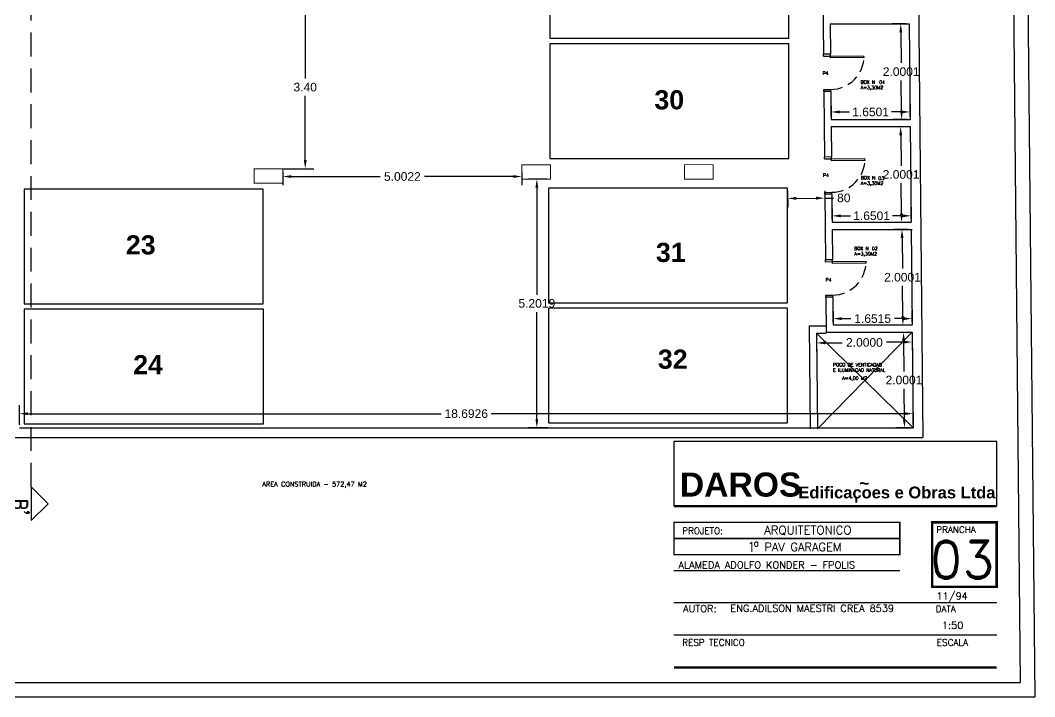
# Model space of a CAD drawing. Header units: millimetres. Extents: x 2200 to 2403, y 2380 to 2511.
# Drawn here: x 2262.62 to 2283.84, y 2420.91 to 2435.06 of the extents above; entities that cross this region are included whole.
import ezdxf

# ---------------------------------------------------------------- set-up
doc = ezdxf.new("R2010")
doc.units = ezdxf.units.MM
doc.linetypes.add('DASHED', pattern=[0.75, 0.5, -0.25])
doc.linetypes.add('HIDDEN', pattern=[0.375, 0.25, -0.125])
doc.styles.add('ROMAND', font='romand', dxfattribs={"height": 0.1})
doc.styles.add('SANSSERIFBOLD', font='sasb____.pfb', dxfattribs={"height": 0.4})
doc.styles.get("Standard").update_dxf_attribs({"font": 'arial.ttf'})
doc.dimstyles.get("Standard").update_dxf_attribs({"dimtxt": 0.18, "dimasz": 0.18, "dimexe": 0.18, "dimexo": 0.0625, "dimgap": 0.09, "dimtad": 0, "dimtih": 1, "dimtoh": 1, "dimdec": 4, "dimzin": 0, "dimdsep": 46, "dimtxsty": 'Standard', "dimcen": 0.09, "dimadec": 0, "dimazin": 0, "dimtfac": 1, "dimtdec": 4, "dimtofl": 0, "dimtmove": 0, "dimatfit": 3, "dimfxl": 1, "dimtolj": 1, "dimtzin": 0, "dimarcsym": 0})

# ---------------------------------------------------------------- blocks, each defined once
blk = doc.blocks.new('P70E')
at = {"color": 1}
for p, q in [((0, 0.78), (0, 0.74)), ((0.15, 0.74), (0, 0.74)), ((0.15, 0.78), (0.15, 0.74)), ((-0.7, 0.08), (0, 0.08)), ((-0.7, 0.08), (-0.7, 0.04)), ((0, 0.04), (-0.7, 0.04)), ((0, 0.08), (0, 0.04)), ((0.15, 0.04), (0, 0.04)), ((0, 0.04), (0, 0)), ((0.15, 0.04), (0.15, 0))]:
    blk.add_line(p, q, dxfattribs=at)
at = {"color": 1, "linetype": 'HIDDEN'}
blk.add_arc((0, 0.04), 0.7, 90, 180, dxfattribs=at)
blk = doc.blocks.new('*D120')
at = {"color": 0, "lineweight": -2, "transparency": 16777216}
for p, q in [((2281.277, 2428.473), (2281.28, 2428.15)), ((2279.277, 2428.454), (2279.28, 2428.13)), ((2279.459, 2428.312), (2279.814, 2428.315)), ((2281.099, 2428.328), (2280.743, 2428.324))]:
    blk.add_line(p, q, dxfattribs=at)
at = {"color": 0, "transparency": 16777216}
for points in [[(2279.458, 2428.342), (2279.459, 2428.282), (2279.279, 2428.31)], [(2281.098, 2428.358), (2281.099, 2428.298), (2281.279, 2428.33)]]:
    blk.add_solid(points, dxfattribs=at)
at = {"layer": 'DEFPOINTS', "color": 0, "transparency": 16777216}
for p in [(2279.277, 2428.516), (2281.277, 2428.536), (2281.279, 2428.33)]:
    blk.add_point(p, dxfattribs=at)
at = {"color": 0, "transparency": 16777216, "insert": (2280.279, 2428.32), "char_height": 0.18, "attachment_point": 5}
blk.add_mtext('\\A1;2.0000', dxfattribs=at)
blk = doc.blocks.new('*D122')
at = {"color": 0, "lineweight": -2, "transparency": 16777216}
for p, q in [((2278.671, 2431.485), (2278.675, 2431.153)), ((2279.448, 2431.493), (2279.451, 2431.16)), ((2278.853, 2431.335), (2279.269, 2431.339)), ((2279.449, 2431.34), (2279.629, 2431.342))]:
    blk.add_line(p, q, dxfattribs=at)
at = {"color": 0, "transparency": 16777216}
for points in [[(2278.853, 2431.365), (2278.853, 2431.305), (2278.673, 2431.333)], [(2279.269, 2431.369), (2279.269, 2431.309), (2279.449, 2431.34)]]:
    blk.add_solid(points, dxfattribs=at)
at = {"layer": 'DEFPOINTS', "color": 0, "transparency": 16777216}
for p in [(2278.671, 2431.548), (2279.447, 2431.555), (2279.449, 2431.34)]:
    blk.add_point(p, dxfattribs=at)
at = {"color": 0, "transparency": 16777216, "insert": (2279.848, 2431.342), "char_height": 0.18, "attachment_point": 5}
blk.add_mtext('\\A1;80', dxfattribs=at)
blk = doc.blocks.new('*D83')
at = {"color": 0, "lineweight": -2, "transparency": 16777216}
for p, q in [((2273.653, 2431.738), (2273.247, 2431.738)), ((2273.427, 2431.558), (2273.427, 2429.319)), ((2273.427, 2426.716), (2273.427, 2428.955)), ((2273.653, 2426.536), (2273.247, 2426.536))]:
    blk.add_line(p, q, dxfattribs=at)
at = {"color": 0, "transparency": 16777216}
for points in [[(2273.397, 2431.558), (2273.457, 2431.558), (2273.427, 2431.738)], [(2273.397, 2426.716), (2273.457, 2426.716), (2273.427, 2426.536)]]:
    blk.add_solid(points, dxfattribs=at)
at = {"layer": 'DEFPOINTS', "color": 0, "transparency": 16777216}
for p in [(2273.715, 2431.738), (2273.427, 2426.536), (2273.715, 2426.536)]:
    blk.add_point(p, dxfattribs=at)
at = {"color": 0, "transparency": 16777216, "insert": (2273.427, 2429.137), "char_height": 0.18, "attachment_point": 5}
blk.add_mtext('\\A1;5.2019', dxfattribs=at)
blk = doc.blocks.new('*D84')
at = {"color": 0, "lineweight": -2, "transparency": 16777216}
for p, q in [((2262.603, 2426.598), (2262.603, 2427.011)), ((2281.296, 2426.598), (2281.296, 2427.011)), ((2262.783, 2426.831), (2271.425, 2426.831)), ((2281.116, 2426.831), (2272.475, 2426.831))]:
    blk.add_line(p, q, dxfattribs=at)
at = {"color": 0, "transparency": 16777216}
for points in [[(2262.783, 2426.861), (2262.783, 2426.801), (2262.603, 2426.831)], [(2281.116, 2426.861), (2281.116, 2426.801), (2281.296, 2426.831)]]:
    blk.add_solid(points, dxfattribs=at)
at = {"layer": 'DEFPOINTS', "color": 0, "transparency": 16777216}
for p in [(2281.296, 2426.831), (2262.603, 2426.536), (2281.296, 2426.536)]:
    blk.add_point(p, dxfattribs=at)
at = {"color": 0, "transparency": 16777216, "insert": (2271.95, 2426.831), "char_height": 0.18, "attachment_point": 5}
blk.add_mtext('\\A1;18.6926', dxfattribs=at)
blk = doc.blocks.new('*D85')
at = {"color": 0, "lineweight": -2, "transparency": 16777216}
for p, q in [((2279.604, 2430.898), (2279.604, 2431.149)), ((2281.254, 2430.898), (2281.254, 2431.149)), ((2279.784, 2430.969), (2279.991, 2430.969)), ((2281.074, 2430.969), (2280.867, 2430.969))]:
    blk.add_line(p, q, dxfattribs=at)
at = {"color": 0, "transparency": 16777216}
for points in [[(2279.784, 2430.999), (2279.784, 2430.939), (2279.604, 2430.969)], [(2281.074, 2430.999), (2281.074, 2430.939), (2281.254, 2430.969)]]:
    blk.add_solid(points, dxfattribs=at)
at = {"layer": 'DEFPOINTS', "color": 0, "transparency": 16777216}
for p in [(2279.604, 2430.836), (2281.254, 2430.969), (2281.254, 2430.836)]:
    blk.add_point(p, dxfattribs=at)
at = {"color": 0, "transparency": 16777216, "insert": (2280.429, 2430.969), "char_height": 0.18, "attachment_point": 5}
blk.add_mtext('\\A1;1.6501', dxfattribs=at)
blk = doc.blocks.new('*D86')
at = {"color": 0, "lineweight": -2, "transparency": 16777216}
for p, q in [((2281.172, 2432.835), (2280.857, 2432.832)), ((2281.038, 2432.654), (2281.045, 2432.016)), ((2281.054, 2431.014), (2281.048, 2431.652)), ((2281.192, 2430.835), (2280.876, 2430.832))]:
    blk.add_line(p, q, dxfattribs=at)
at = {"color": 0, "transparency": 16777216}
for points in [[(2281.068, 2432.654), (2281.008, 2432.654), (2281.037, 2432.834)], [(2281.084, 2431.014), (2281.024, 2431.014), (2281.056, 2430.834)]]:
    blk.add_solid(points, dxfattribs=at)
at = {"layer": 'DEFPOINTS', "color": 0, "transparency": 16777216}
for p in [(2281.037, 2432.834), (2281.234, 2432.836), (2281.254, 2430.836)]:
    blk.add_point(p, dxfattribs=at)
at = {"color": 0, "transparency": 16777216, "insert": (2281.046, 2431.834), "char_height": 0.18, "attachment_point": 5}
blk.add_mtext('\\A1;2.0001', dxfattribs=at)
blk = doc.blocks.new('*D87')
at = {"color": 0, "lineweight": -2, "transparency": 16777216}
for p, q in [((2281.193, 2430.685), (2280.885, 2430.682)), ((2281.067, 2430.504), (2281.073, 2429.866)), ((2281.083, 2428.864), (2281.077, 2429.502)), ((2281.213, 2428.685), (2280.905, 2428.682))]:
    blk.add_line(p, q, dxfattribs=at)
at = {"color": 0, "transparency": 16777216}
for points in [[(2281.097, 2430.504), (2281.037, 2430.504), (2281.065, 2430.684)], [(2281.113, 2428.864), (2281.053, 2428.864), (2281.085, 2428.684)]]:
    blk.add_solid(points, dxfattribs=at)
at = {"layer": 'DEFPOINTS', "color": 0, "transparency": 16777216}
for p in [(2281.065, 2430.684), (2281.255, 2430.686), (2281.275, 2428.686)]:
    blk.add_point(p, dxfattribs=at)
at = {"color": 0, "transparency": 16777216, "insert": (2281.075, 2429.684), "char_height": 0.18, "attachment_point": 5}
blk.add_mtext('\\A1;2.0001', dxfattribs=at)
blk = doc.blocks.new('*D88')
at = {"color": 0, "lineweight": -2, "transparency": 16777216}
for p, q in [((2281.214, 2428.535), (2280.917, 2428.532)), ((2281.098, 2428.354), (2281.105, 2427.716)), ((2281.114, 2426.714), (2281.108, 2427.352)), ((2281.234, 2426.535), (2280.936, 2426.532))]:
    blk.add_line(p, q, dxfattribs=at)
at = {"color": 0, "transparency": 16777216}
for points in [[(2281.128, 2428.354), (2281.068, 2428.354), (2281.097, 2428.534)], [(2281.144, 2426.714), (2281.084, 2426.714), (2281.116, 2426.534)]]:
    blk.add_solid(points, dxfattribs=at)
at = {"layer": 'DEFPOINTS', "color": 0, "transparency": 16777216}
for p in [(2281.277, 2428.536), (2281.116, 2426.534), (2281.296, 2426.536)]:
    blk.add_point(p, dxfattribs=at)
at = {"color": 0, "transparency": 16777216, "insert": (2281.106, 2427.534), "char_height": 0.18, "attachment_point": 5}
blk.add_mtext('\\A1;2.0001', dxfattribs=at)
blk = doc.blocks.new('*D89')
at = {"color": 0, "lineweight": -2, "transparency": 16777216}
for p, q in [((2279.625, 2428.748), (2279.625, 2428.999)), ((2281.277, 2428.748), (2281.277, 2428.999)), ((2279.805, 2428.819), (2279.995, 2428.819)), ((2281.097, 2428.819), (2280.907, 2428.819))]:
    blk.add_line(p, q, dxfattribs=at)
at = {"color": 0, "transparency": 16777216}
for points in [[(2279.805, 2428.849), (2279.805, 2428.789), (2279.625, 2428.819)], [(2281.097, 2428.849), (2281.097, 2428.789), (2281.277, 2428.819)]]:
    blk.add_solid(points, dxfattribs=at)
at = {"layer": 'DEFPOINTS', "color": 0, "transparency": 16777216}
for p in [(2279.625, 2428.686), (2281.277, 2428.819), (2281.277, 2428.686)]:
    blk.add_point(p, dxfattribs=at)
at = {"color": 0, "transparency": 16777216, "insert": (2280.451, 2428.819), "char_height": 0.18, "attachment_point": 5}
blk.add_mtext('\\A1;1.6515', dxfattribs=at)
blk = doc.blocks.new('*D90')
at = {"color": 0, "lineweight": -2, "transparency": 16777216}
for p, q in [((2279.583, 2433.048), (2279.583, 2433.322)), ((2279.763, 2433.142), (2279.97, 2433.142)), ((2281.053, 2433.142), (2280.846, 2433.142)), ((2281.233, 2433.048), (2281.233, 2433.322))]:
    blk.add_line(p, q, dxfattribs=at)
at = {"color": 0, "transparency": 16777216}
for points in [[(2279.763, 2433.172), (2279.763, 2433.112), (2279.583, 2433.142)], [(2281.053, 2433.172), (2281.053, 2433.112), (2281.233, 2433.142)]]:
    blk.add_solid(points, dxfattribs=at)
at = {"layer": 'DEFPOINTS', "color": 0, "transparency": 16777216}
for p in [(2281.233, 2433.142), (2279.583, 2432.986), (2281.233, 2432.986)]:
    blk.add_point(p, dxfattribs=at)
at = {"color": 0, "transparency": 16777216, "insert": (2280.408, 2433.142), "char_height": 0.18, "attachment_point": 5}
blk.add_mtext('\\A1;1.6501', dxfattribs=at)
blk = doc.blocks.new('*D93')
at = {"color": 0, "lineweight": -2, "transparency": 16777216}
for p, q in [((2281.151, 2434.985), (2280.858, 2434.982)), ((2281.04, 2434.804), (2281.046, 2434.166)), ((2281.056, 2433.164), (2281.05, 2433.802)), ((2281.171, 2432.985), (2280.878, 2432.982))]:
    blk.add_line(p, q, dxfattribs=at)
at = {"color": 0, "transparency": 16777216}
for points in [[(2281.07, 2434.804), (2281.01, 2434.804), (2281.038, 2434.984)], [(2281.086, 2433.164), (2281.026, 2433.164), (2281.058, 2432.984)]]:
    blk.add_solid(points, dxfattribs=at)
at = {"layer": 'DEFPOINTS', "color": 0, "transparency": 16777216}
for p in [(2281.038, 2434.984), (2281.213, 2434.986), (2281.233, 2432.986)]:
    blk.add_point(p, dxfattribs=at)
at = {"color": 0, "transparency": 16777216, "insert": (2281.048, 2433.984), "char_height": 0.18, "attachment_point": 5}
blk.add_mtext('\\A1;2.0001', dxfattribs=at)
blk = doc.blocks.new('*D128')
at = {"color": 0, "lineweight": -2, "transparency": 16777216}
for p, q in [((2268.113, 2431.892), (2268.113, 2431.611)), ((2273.115, 2431.892), (2273.115, 2431.611)), ((2268.293, 2431.791), (2270.152, 2431.791)), ((2272.935, 2431.791), (2271.077, 2431.791))]:
    blk.add_line(p, q, dxfattribs=at)
at = {"color": 0, "transparency": 16777216}
for points in [[(2268.293, 2431.821), (2268.293, 2431.761), (2268.113, 2431.791)], [(2272.935, 2431.821), (2272.935, 2431.761), (2273.115, 2431.791)]]:
    blk.add_solid(points, dxfattribs=at)
at = {"layer": 'DEFPOINTS', "color": 0, "transparency": 16777216}
for p in [(2268.113, 2431.954), (2273.115, 2431.954), (2273.115, 2431.791)]:
    blk.add_point(p, dxfattribs=at)
at = {"color": 0, "transparency": 16777216, "insert": (2270.614, 2431.791), "char_height": 0.18, "attachment_point": 5}
blk.add_mtext('\\A1;5.0022', dxfattribs=at)
blk = doc.blocks.new('*D129')
at = {"color": 0, "lineweight": -2, "transparency": 16777216}
for p, q in [((2268.129, 2435.366), (2268.762, 2435.366)), ((2268.582, 2435.186), (2268.582, 2433.842)), ((2268.582, 2432.134), (2268.582, 2433.478)), ((2268.129, 2431.954), (2268.762, 2431.954))]:
    blk.add_line(p, q, dxfattribs=at)
at = {"color": 0, "transparency": 16777216}
for points in [[(2268.552, 2435.186), (2268.612, 2435.186), (2268.582, 2435.366)], [(2268.552, 2432.134), (2268.612, 2432.134), (2268.582, 2431.954)]]:
    blk.add_solid(points, dxfattribs=at)
at = {"layer": 'DEFPOINTS', "color": 0, "transparency": 16777216}
for p in [(2268.066, 2435.366), (2268.066, 2431.954), (2268.582, 2431.954)]:
    blk.add_point(p, dxfattribs=at)
at = {"color": 0, "transparency": 16777216, "insert": (2268.582, 2433.66), "char_height": 0.18, "attachment_point": 5}
blk.add_mtext('\\A1;3.40', dxfattribs=at)

msp = doc.modelspace()

# ---------------------------------------------------------------- linework, layer by layer
at = {"color": 1}
for p, q in [((2283.55821, 2449.8284), (2283.84085, 2420.91086)), ((2273.69547, 2437.08188), (2273.69547, 2434.68188)), ((2278.69547, 2434.68188), (2278.69547, 2437.08188)), ((2273.69547, 2434.68188), (2278.69547, 2434.68188)), ((2273.6962, 2434.57016), (2273.6962, 2432.17016)), ((2278.6962, 2434.57016), (2273.6962, 2434.57016)), ((2278.6962, 2432.17016), (2278.6962, 2434.57016)), ((2273.6962, 2432.17016), (2278.6962, 2432.17016)), ((2262.7058, 2431.52731), (2262.7058, 2429.12731)), ((2267.7058, 2431.52731), (2262.7058, 2431.52731)), ((2267.7058, 2429.12731), (2267.7058, 2431.52731)), ((2278.67088, 2431.54776), (2273.67088, 2431.54776)), ((2273.67088, 2431.54776), (2273.67088, 2429.14776)), ((2278.67088, 2429.14776), (2278.67088, 2431.54776)), ((2262.7058, 2429.12731), (2267.7058, 2429.12731)), ((2273.67088, 2429.14776), (2278.67088, 2429.14776)), ((2262.70654, 2429.01559), (2262.70654, 2426.61559)), ((2267.70654, 2429.01559), (2262.70654, 2429.01559)), ((2267.70654, 2426.61559), (2267.70654, 2429.01559)), ((2273.67161, 2429.03604), (2273.67161, 2426.63604)), ((2278.67161, 2429.03604), (2273.67161, 2429.03604)), ((2278.67161, 2426.63604), (2278.67161, 2429.03604)), ((2262.70654, 2426.61559), (2267.70654, 2426.61559)), ((2273.67161, 2426.63604), (2278.67161, 2426.63604)), ((2245.01863, 2420.91086), (2283.84085, 2420.91086))]:
    msp.add_line(p, q, dxfattribs=at)
for p, q in [((2283.26114, 2449.52741), (2283.53791, 2421.21086)), ((2281.28301, 2448.33403), (2281.49803, 2426.33587)), ((2281.28301, 2448.33403), (2281.49803, 2426.33587)), ((2279.40622, 2435.71942), (2279.41961, 2434.34938)), ((2279.56339, 2434.98587), (2279.5696, 2434.35085)), ((2279.56339, 2434.98587), (2281.21347, 2434.98587)), ((2281.21347, 2434.98587), (2281.23302, 2432.98587)), ((2279.5696, 2434.35085), (2279.41961, 2434.34938)), ((2279.57722, 2433.57088), (2279.42723, 2433.56942)), ((2279.42723, 2433.56942), (2279.44062, 2432.19938)), ((2279.57722, 2433.57088), (2279.58294, 2432.98587)), ((2279.58294, 2432.98587), (2281.23302, 2432.98587)), ((2279.58441, 2432.83587), (2279.59061, 2432.20085)), ((2279.58441, 2432.83587), (2281.23449, 2432.83587)), ((2281.23449, 2432.83587), (2281.25403, 2430.83587)), ((2279.59061, 2432.20085), (2279.44062, 2432.19938)), ((2279.59824, 2431.42088), (2279.44824, 2431.41942)), ((2279.44824, 2431.41942), (2279.46163, 2430.04938)), ((2279.59824, 2431.42088), (2279.60395, 2430.83587)), ((2279.60395, 2430.83587), (2281.25403, 2430.83587)), ((2279.60542, 2430.68587), (2279.61163, 2430.05085)), ((2279.60542, 2430.68587), (2281.27651, 2430.68587)), ((2281.2555, 2430.68587), (2281.27505, 2428.68587)), ((2279.61163, 2430.05085), (2279.46163, 2430.04938)), ((2279.61925, 2429.27088), (2279.46926, 2429.26942)), ((2279.46926, 2429.26942), (2279.47643, 2428.53587)), ((2279.61925, 2429.27088), (2279.62497, 2428.68587)), ((2279.62497, 2428.68587), (2281.27651, 2428.68587)), ((2279.47643, 2428.53587), (2281.27651, 2428.53587)), ((2281.27651, 2428.53587), (2281.29606, 2426.53587)), ((2262.60349, 2426.53587), (2281.29606, 2426.53587)), ((2254.96168, 2426.33587), (2281.49803, 2426.33587)), ((2262.85218, 2425.30188), (2263.20574, 2424.94833)), ((2262.85218, 2425.30188), (2262.85218, 2424.59478)), ((2263.20574, 2424.94833), (2262.85218, 2424.59478)), ((2245.61863, 2421.21086), (2283.53791, 2421.21086))]:
    msp.add_line(p, q)
at = {"linetype": 'DASHED'}
msp.add_line((2262.85218, 2425.30188), (2262.85218, 2448.64429), dxfattribs=at)
at = {"color": 3, "linetype": 'Continuous'}
for p, q in [((2279.12515, 2428.66484), (2279.47513, 2428.66827)), ((2279.12515, 2428.66484), (2279.14617, 2426.51485)), ((2279.27661, 2428.51632), (2279.4766, 2428.51827)), ((2279.27661, 2428.51632), (2279.29616, 2426.51632))]:
    msp.add_line(p, q, dxfattribs=at)
at = {"color": 4}
for p, q in [((2279.27661, 2428.51632), (2281.29606, 2426.53587)), ((2279.29616, 2426.51632), (2281.27651, 2428.53587)), ((2283.04515, 2426.24609), (2276.29515, 2426.24609)), ((2276.29515, 2426.24609), (2276.29515, 2424.89609)), ((2283.04515, 2424.89609), (2283.04515, 2426.24609)), ((2281.02015, 2423.54609), (2276.29515, 2423.54609)), ((2283.04515, 2422.87109), (2276.29515, 2422.87109)), ((2283.04515, 2422.19609), (2276.29515, 2422.19609))]:
    msp.add_line(p, q, dxfattribs=at)
for points, const_width in [([(2267.51315, 2431.65448), (2268.11315, 2431.65448), (2268.11315, 2431.95448), (2267.51315, 2431.95448)], 0.02), ([(2273.11537, 2431.73772), (2273.71537, 2431.73772), (2273.71537, 2432.03772), (2273.11537, 2432.03772)], 0.02), ([(2276.51762, 2431.73889), (2277.11762, 2431.73889), (2277.11762, 2432.03889), (2276.51762, 2432.03889)], 0.02), ([(2281.02015, 2423.88359), (2276.29515, 2423.88359), (2276.29515, 2424.55859), (2281.02015, 2424.55859)], 0.03), ([(2283.04515, 2424.55859), (2283.04515, 2423.20859), (2281.69515, 2423.20859), (2281.69515, 2424.55859)], 0.05)]:
    msp.add_lwpolyline(points, close=True, dxfattribs=dict(const_width=const_width))
for points, const_width in [([(2283.04515, 2424.89609), (2276.29515, 2424.89609)], 0.05), ([(2281.02015, 2424.22109), (2276.29515, 2424.22109)], 0.03), ([(2276.29515, 2421.52109), (2283.04515, 2421.52109)], 0.05)]:
    msp.add_lwpolyline(points, dxfattribs=dict(const_width=const_width))

# ---------------------------------------------------------------- block references
at = {"rotation": 180.5600000000001}
for p in [(2279.5696, 2434.35085), (2279.59061, 2432.20085), (2279.61163, 2430.05085)]:
    msp.add_blockref('P70E', p, dxfattribs=at)

# ---------------------------------------------------------------- texts
at = {"color": 1}
for s, height, style, p in [('P4', 0.07, 'ROMAND', (2279.4018, 2433.91602)), ('BOX N', 0.07, 'ROMAND', (2280.19996, 2433.73066)), ('04', 0.07, 'ROMAND', (2280.58793, 2433.72809)), ('30', 0.4, 'SANSSERIFBOLD', (2275.8862, 2433.19666)), ('A=3,30M2', 0.07, 'ROMAND', (2280.19996, 2433.61732)), ('P4', 0.07, 'ROMAND', (2279.41258, 2431.78248)), ('A=3,30M2', 0.07, 'ROMAND', (2280.20234, 2431.61686)), ('BOX N', 0.07, 'ROMAND', (2280.20234, 2431.73019)), ('03', 0.07, 'ROMAND', (2280.57166, 2431.71873)), ('23', 0.4, 'SANSSERIFBOLD', (2264.83071, 2430.1622)), ('31', 0.4, 'SANSSERIFBOLD', (2275.91817, 2430.00442)), ('A=3,30M2', 0.07, 'ROMAND', (2280.06762, 2430.14076)), ('BOX N', 0.07, 'ROMAND', (2280.06762, 2430.25409)), ('02', 0.07, 'ROMAND', (2280.43694, 2430.25237)), ('P4', 0.07, 'ROMAND', (2279.4665, 2429.59507)), ('24', 0.4, 'SANSSERIFBOLD', (2264.98376, 2427.65507)), ('32', 0.4, 'SANSSERIFBOLD', (2275.95943, 2427.77169)), ('POCO DE VENTICAOAO', 0.07, 'ROMAND', (2279.62221, 2427.82073)), ('E ILUMINACAO NATURAL', 0.07, 'ROMAND', (2279.62221, 2427.70739)), ('A=4,00 M2', 0.07, 'ROMAND', (2279.81332, 2427.5388)), ('DAROS ', 0.504, 'SANSSERIFBOLD', (2276.41857, 2425.09642)), ('AREA CONSTRUIDA - 572,47 M2', 0.1, 'ROMAND', (2267.68266, 2425.30751)), ('Edificacoes e Obras Ltda', 0.24696, 'SANSSERIFBOLD', (2278.89717, 2425.05941)), ('~', 0.25, 'SANSSERIFBOLD', (2280.17465, 2425.25079)), ("'", 0.25, 'SANSSERIFBOLD', (2280.06643, 2424.81265)), ('PROJETO:', 0.135, 'ROMAND', (2276.46864, 2424.31345)), ('ARQUITETONICO', 0.18, 'ROMAND', (2278.18013, 2424.30573)), ('PRANCHA', 0.135, 'ROMAND', (2281.78107, 2424.33897)), ('1', 0.2, 'ROMAND', (2277.82765, 2423.94383)), ('O', 0.1, 'ROMAND', (2277.96948, 2424.05081)), ('PAV GARAGEM', 0.1752839, 'ROMAND', (2278.18412, 2423.95582)), ('0', 0.8, 'ROMAND', (2281.64592, 2423.37702)), ('3', 0.8, 'ROMAND', (2282.325, 2423.37702)), ('ALAMEDA ADOLFO KONDER - FPOLIS', 0.15, 'ROMAND', (2276.38826, 2423.59152)), ('11/94', 0.15, 'ROMAND', (2281.78565, 2422.94363)), ('AUTOR:', 0.15, 'ROMAND', (2276.48551, 2422.67637)), ('ENG.ADILSON MAESTRI CREA 8539      ', 0.15, 'ROMAND', (2277.47422, 2422.68447)), ('DATA', 0.135, 'ROMAND', (2281.7683, 2422.67996)), ('1:50', 0.15, 'ROMAND', (2281.89911, 2422.32812)), ('RESP TECNICO', 0.135, 'ROMAND', (2276.46864, 2421.97807)), ('ESCALA', 0.135, 'ROMAND', (2281.79384, 2421.97807))]:
    msp.add_text(s, height=height, dxfattribs=dict(at, style=style)).set_placement(p)
at = {"color": 1, "style": 'ROMAND'}
for s, p in [('B', (2262.47819, 2425.05745)), ("'", (2262.51711, 2424.83182))]:
    msp.add_text(s, height=0.29214, rotation=270, dxfattribs=at).set_placement(p)

# ---------------------------------------------------------------- dimensions: what is measured, and where the dimension line sits
dim = msp.add_aligned_dim(p1=(2268.06631, 2435.36565), p2=(2268.06631, 2431.95448), distance=0.51598, text='3.40', dimstyle='Standard')
dim.commit()
dim.dimension.update_dxf_attribs({"geometry": '*D129', "text_midpoint": (2268.58229, 2433.66006)})
at = {"color": 1}
for p1, p2, distance, picture, middle in [((2281.23302, 2432.98587), (2281.21347, 2434.98587), 0.17521, '*D93', (2281.04805, 2433.98415)), ((2279.58294, 2432.98587), (2281.23302, 2432.98587), 0.1563, '*D90', (2280.40798, 2433.14217)), ((2281.25403, 2430.83587), (2281.23449, 2432.83587), 0.19798, '*D86', (2281.04629, 2431.83393)), ((2268.11315, 2431.95448), (2273.11537, 2431.95448), -0.16393, '*D128', (2270.61426, 2431.79054)), ((2273.715367, 2431.737724), (2273.715367, 2426.535865), -0.288197, '*D83', (2273.42717, 2429.136794)), ((2279.60395, 2430.83587), (2281.25403, 2430.83587), 0.13333, '*D85', (2280.42899, 2430.96919)), ((2281.27505, 2428.68587), (2281.2555, 2430.68587), 0.19019, '*D87', (2281.07509, 2429.68401)), ((2279.62497, 2428.68587), (2281.27651, 2428.68587), 0.13313, '*D89', (2280.45074, 2428.819)), ((2279.27661, 2428.51632), (2281.27651, 2428.53587), -0.20617, '*D120', (2280.27858, 2428.31993)), ((2281.27651, 2428.53587), (2281.29606, 2426.53587), -0.17994, '*D88', (2281.10636, 2427.53411)), ((2262.60349, 2426.53587), (2281.29606, 2426.53587), 0.29525, '*D84', (2271.94978, 2426.83112))]:
    dim = msp.add_aligned_dim(p1=p1, p2=p2, distance=distance, dimstyle='Standard', dxfattribs=at)
    dim.commit()
    dim.dimension.update_dxf_attribs({"geometry": picture, "text_midpoint": middle})
dim = msp.add_aligned_dim(p1=(2278.67088, 2431.54776), p2=(2279.44692, 2431.55535), distance=-0.2149, text='80', dimstyle='Standard', dxfattribs=at)
dim.commit()
dim.dimension.update_dxf_attribs({"geometry": '*D122', "text_midpoint": (2279.84775, 2431.34222)})

doc.saveas('drawing.dxf')
